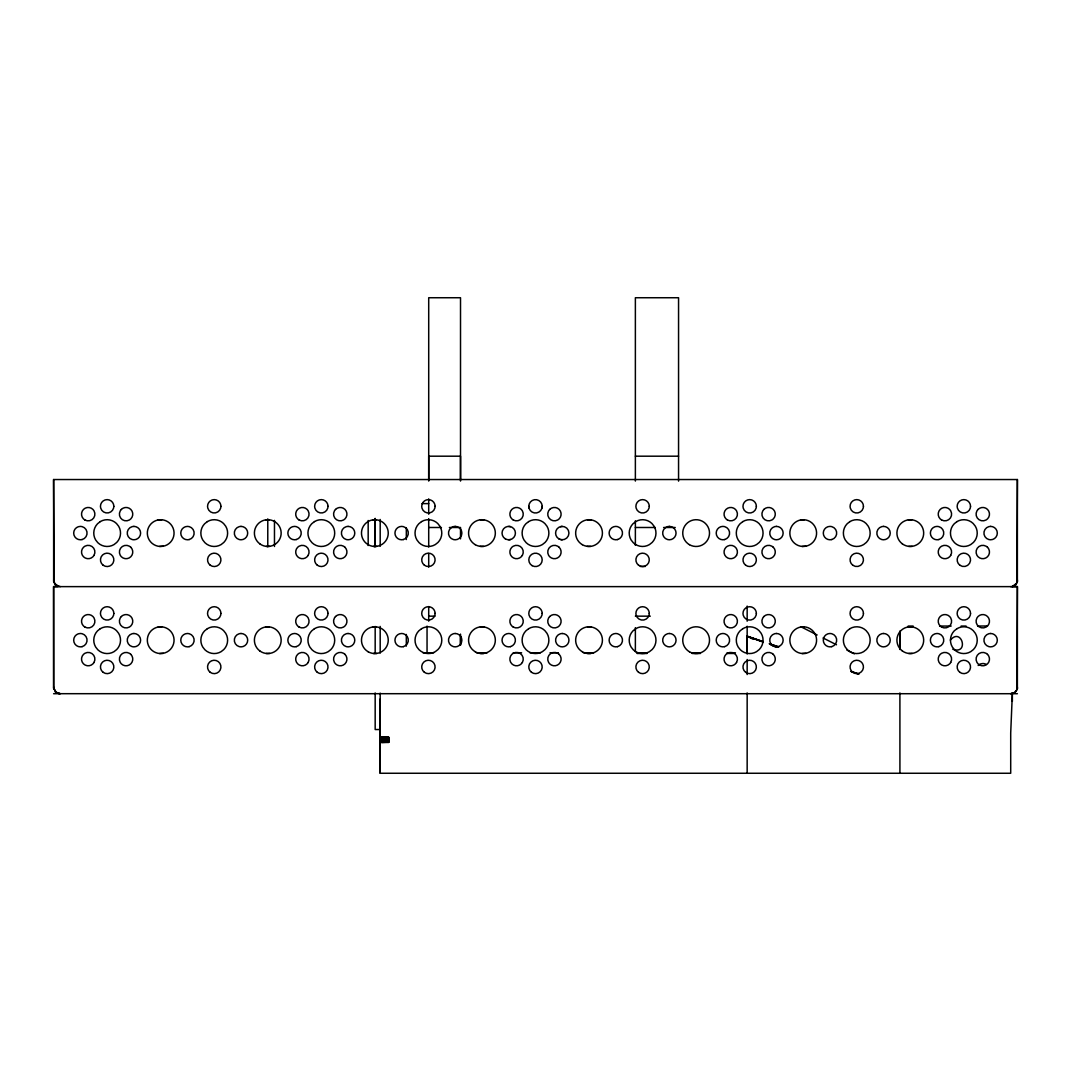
<?xml version="1.0" encoding="UTF-8"?>
<svg xmlns="http://www.w3.org/2000/svg" width="1071" height="1071" viewBox="0 0 1071 1071"><rect width="100%" height="100%" fill="white"/><g stroke="black" fill="none" stroke-linecap="round" stroke-linejoin="round"><path stroke-width="1.5" d="M1012.363 693.178L1010.703 733.1L1010.703 773.262L380.192 773.262L380.192 698.988M428.708 480.116L428.708 297.738L460.517 297.738L460.517 480.116M460.503 645.331L460.517 634.112M747.156 653.966L747.156 626.227M747.156 621.207L747.17 606.092M1012.349 692.977L1012.363 701.358M1016.526 690.393L1014.063 692.857L1010.703 693.713L1015.027 692.642L1017.37 688.854L1017.396 586.627L1010.703 586.627M1012.523 586.613L1015.723 584.953L1017.37 581.754L1017.396 479.54L53.604 479.54L54.086 582.517M1017.396 479.54L1016.915 582.517M53.604 687.033L55.29 692.027L60.297 693.713L56.187 692.375L53.644 687.903L53.604 586.627L1017.396 586.627L1016.915 689.604M53.604 579.933L55.29 584.94L60.297 586.627M1017.37 581.754L1017.396 579.933M1017.37 688.854L1017.396 687.033M541.966 508.042L542.194 506.315A6.694 6.694 0 0 0 532.153 500.518A6.694 6.694 0 0 0 532.153 512.112A6.694 6.694 0 0 0 542.194 506.315M1016.526 583.307L1012.443 586.426M950.338 640.11C961.798 626.763 969.375 655.077 952.788 649.254M987.516 625.973L986.123 627.044A6.694 6.694 0 0 1 976.98 617.9L978.051 616.508A6.694 6.694 0 0 1 987.516 616.508A6.694 6.694 0 0 1 987.516 625.973L977.636 626.053M381.905 737.772L388.599 737.799L381.905 737.839L388.599 737.799L381.905 738.321L388.599 738.361L381.905 739.017L388.599 739.057L381.905 739.793L388.599 739.833L381.905 740.57L388.599 740.597L381.905 741.279L388.599 741.293L381.905 741.828L388.599 742.31M560.535 526.624L562.275 526.397M508.725 539.784L510.452 539.556M386.096 737.357L381.905 737.29L381.905 742.31L388.599 742.19L381.49 742.39M158.053 519.971L161.534 519.73A13.388 13.388 0 0 1 163.06 546.264L159.566 546.424M163.328 546.21L159.847 546.451A13.388 13.388 0 0 1 158.321 519.917L161.815 519.756M800.573 519.971L804.067 519.73A13.388 13.388 0 0 1 805.579 546.264L802.085 546.424M805.861 546.21L802.366 546.451A13.388 13.388 0 0 1 800.854 519.917L804.334 519.756M158.053 627.057L161.534 626.816A13.388 13.388 0 0 1 163.06 653.35L159.566 653.511M163.328 653.297L159.847 653.538A13.388 13.388 0 0 1 158.321 627.004L161.815 626.843M800.573 627.057L804.067 626.816A13.388 13.388 0 0 1 805.579 653.35L802.085 653.511M805.861 653.297L802.366 653.538A13.388 13.388 0 0 1 800.854 627.004L804.334 626.843M388.599 737.209L381.49 737.209L381.49 742.511L388.599 742.444L388.599 737.076L381.49 737.37L388.599 737.504L381.49 737.879L388.599 737.932L381.49 738.2L388.599 738.481L381.49 738.963L388.599 739.124L381.49 739.793L388.599 739.793M381.905 737.41L383.579 737.33M381.49 739.378L388.599 739.124L381.49 739.191M372.842 519.85L376.336 519.783M373.404 546.397L376.885 546.317M372.842 626.95L376.336 626.87M373.404 653.484L376.885 653.404M265.862 519.837L269.356 519.796M908.382 519.837L911.876 519.796M266.197 546.384L269.691 546.33M908.73 546.384L912.224 546.33M265.862 626.923L269.356 626.883M908.382 626.923L911.876 626.883M266.197 653.471L269.691 653.417M908.73 653.471L912.224 653.417M388.599 737.504L381.49 737.598L388.599 737.678M381.49 738.562L388.599 738.481M57.968 586.6L53.604 586.627L53.644 688.84M53.604 693.713L59.414 693.673M635.371 456.192L678.559 456.192M422.094 503.611L428.708 503.611M428.708 527.494L441.426 527.494M449.378 527.494L460.517 527.494L460.517 538.86M635.371 527.494L655.305 527.494M663.605 527.494L675.225 527.494M640.351 566.465L645.331 566.465M428.708 616.16L435.067 616.16M635.371 616.16L650.311 616.16M908.181 626.053L913.135 626.053M939.602 626.053L951.168 626.053M961.089 626.053L966.055 626.053M423.032 652.788L433.742 652.775M476.501 652.788L487.158 652.788M513.25 652.788L521.604 652.788M529.958 652.788L540.453 652.788M550.012 652.788L558.366 652.788M583.427 652.788L593.736 652.788M637.044 652.788L647.045 652.788M692.027 652.788L700.447 652.788M727.115 652.788L735.469 652.788M637.044 653.471L647.045 653.471M692.107 653.471L700.447 653.471M727.142 653.471L733.809 653.471M58.477 693.687L1017.396 693.713M380.192 729.538L375.171 729.538L375.171 692.964M381.49 737.343L388.599 737.357M381.49 738.106L388.599 738.106L381.905 738.227M381.49 738.615L388.599 738.615L381.905 738.709M381.49 740.409L388.599 740.356M381.49 740.637L388.599 740.637M381.49 741.038L388.599 740.971M381.49 741.4L388.599 741.36M381.49 741.721L388.599 741.721M480.357 519.796L483.851 519.837M480.049 546.344L483.543 546.384M480.357 626.883L483.851 626.923M480.049 653.43L483.543 653.471M587.524 519.783L591.018 519.85M587.055 546.33L590.549 546.384M587.524 626.87L591.018 626.937M587.055 653.417L590.549 653.471M381.49 737.209L385.761 737.384M508.725 526.397L510.452 526.624M560.535 539.556L562.275 539.784M58.557 586.426L54.46 583.307M753.154 639.213L747.156 636.254L762.913 641.583L747.156 636.254L747.156 653.471M851.11 671.477L858.982 674.141L851.097 671.437M747.156 636.254L762.847 642.011M770.678 644.889L776.957 647.192M800.76 626.669L817.146 634.969M823.104 637.981L836.491 644.782M846.92 650.07L854.363 653.846M528.806 506.315L529.034 508.042M899.921 632.573L899.921 647.245M427.048 626.107L427.048 653.35M53.604 479.54L53.644 581.754M899.908 631.073L899.908 649.481M899.908 692.977L899.921 773.262M747.156 659.482L747.156 674.543M747.156 692.95L747.156 773.262M678.559 481.12L678.559 297.738L635.371 297.738L635.371 481.066M635.371 520.867L635.371 545.353M635.371 627.713L635.371 651.744M460.517 481.066L460.517 456.192L428.708 456.192L428.708 481.066M460.517 636.147L460.517 644.635M428.708 498.925L428.708 514.227M428.708 518.632L428.708 547.013M428.708 553.479L428.708 567.054M428.708 606.547L428.708 621.167M406.324 527.869L406.324 539.53M406.324 634.46L406.324 646.121M380.192 519.475L380.192 546.317M380.192 626.415L380.192 653.109M380.192 693.165L380.192 773.262M375.171 518.377L375.171 546.638M375.171 626.455L375.171 653.056M374.863 518.886L374.863 546.759M368.17 520.493L368.17 545.527M274.471 520.399L274.471 546.478M267.777 518.886L267.777 546.759M978.171 665.493A6.694 6.694 0 0 1 981.17 663.766L982.91 663.538A6.694 6.694 0 0 1 986.257 664.435M113.834 506.315L113.606 508.042A6.694 6.694 0 0 1 100.687 508.042L100.446 506.315A6.694 6.694 0 0 1 107.14 499.622A6.694 6.694 0 0 1 113.834 506.315M113.834 613.402L113.606 615.142A6.694 6.694 0 0 1 100.687 615.142L100.446 613.402A6.694 6.694 0 0 1 107.14 606.708A6.694 6.694 0 0 1 113.834 613.402M220.921 506.315L220.693 508.042A6.694 6.694 0 0 1 207.774 508.042L207.546 506.315A6.694 6.694 0 0 1 214.24 499.622A6.694 6.694 0 0 1 220.921 506.315M220.921 613.402L220.693 615.142A6.694 6.694 0 0 1 207.774 615.142L207.546 613.402A6.694 6.694 0 0 1 214.24 606.708A6.694 6.694 0 0 1 220.921 613.402M328.021 506.315L327.78 508.042A6.694 6.694 0 0 1 314.861 508.042L314.633 506.315A6.694 6.694 0 0 1 321.327 499.622A6.694 6.694 0 0 1 328.021 506.315M328.021 613.402L327.78 615.142A6.694 6.694 0 0 1 314.861 615.142L314.633 613.402A6.694 6.694 0 0 1 321.327 606.708A6.694 6.694 0 0 1 328.021 613.402M435.107 506.315L434.88 508.042A6.694 6.694 0 0 1 421.947 508.042L421.72 506.315A6.694 6.694 0 0 1 428.413 499.622A6.694 6.694 0 0 1 435.107 506.315M435.107 613.402L434.88 615.142A6.694 6.694 0 0 1 421.947 615.142L421.72 613.402A6.694 6.694 0 0 1 428.413 606.708A6.694 6.694 0 0 1 435.107 613.402M542.194 613.402L541.966 615.142A6.694 6.694 0 0 1 529.034 615.142L528.806 613.402A6.694 6.694 0 0 1 535.5 606.708A6.694 6.694 0 0 1 542.194 613.402M649.28 506.315L649.053 508.042A6.694 6.694 0 0 1 636.12 508.042L635.893 506.315A6.694 6.694 0 0 1 642.587 499.622A6.694 6.694 0 0 1 649.28 506.315M649.28 613.402L649.053 615.142A6.694 6.694 0 0 1 636.12 615.142L635.893 613.402A6.694 6.694 0 0 1 642.587 606.708A6.694 6.694 0 0 1 649.28 613.402M756.367 506.315L756.139 508.042A6.694 6.694 0 0 1 743.207 508.042L742.979 506.315A6.694 6.694 0 0 1 749.673 499.622A6.694 6.694 0 0 1 756.367 506.315M756.367 613.402L756.139 615.142A6.694 6.694 0 0 1 743.207 615.142L742.979 613.402A6.694 6.694 0 0 1 749.673 606.708A6.694 6.694 0 0 1 756.367 613.402M863.454 506.315L863.226 508.042A6.694 6.694 0 0 1 850.294 508.042L850.066 506.315A6.694 6.694 0 0 1 856.76 499.622A6.694 6.694 0 0 1 863.454 506.315M863.454 613.402L863.226 615.142A6.694 6.694 0 0 1 850.294 615.142L850.066 613.402A6.694 6.694 0 0 1 856.76 606.708A6.694 6.694 0 0 1 863.454 613.402M970.54 506.315L970.313 508.042A6.694 6.694 0 0 1 957.38 508.042L957.153 506.315A6.694 6.694 0 0 1 963.846 499.622A6.694 6.694 0 0 1 970.54 506.315M970.54 613.402L970.313 615.142A6.694 6.694 0 0 1 957.38 615.142L957.153 613.402A6.694 6.694 0 0 1 963.846 606.708A6.694 6.694 0 0 1 970.54 613.402M121.344 509.421L120.287 510.813A6.694 6.694 0 0 0 129.417 519.957L130.809 518.886A6.694 6.694 0 0 0 130.809 509.421A6.694 6.694 0 0 0 121.344 509.421M94.007 555.367L92.949 556.746A6.694 6.694 0 0 1 83.484 556.746A6.694 6.694 0 0 1 83.484 547.281L84.863 546.223A6.694 6.694 0 0 1 94.007 555.367M121.344 616.508L120.287 617.9A6.694 6.694 0 0 0 129.417 627.044L130.809 625.973A6.694 6.694 0 0 0 130.809 616.508A6.694 6.694 0 0 0 121.344 616.508M94.007 662.454L92.949 663.846A6.694 6.694 0 0 1 83.484 663.846A6.694 6.694 0 0 1 83.484 654.368L84.863 653.31A6.694 6.694 0 0 1 94.007 662.454M335.518 509.421L334.46 510.813A6.694 6.694 0 0 0 343.604 519.957L344.982 518.886A6.694 6.694 0 0 0 344.982 509.421A6.694 6.694 0 0 0 335.518 509.421M308.18 555.367L307.123 556.746A6.694 6.694 0 0 1 297.658 556.746A6.694 6.694 0 0 1 297.658 547.281L299.05 546.223A6.694 6.694 0 0 1 308.18 555.367M335.518 616.508L334.46 617.9A6.694 6.694 0 0 0 343.604 627.044L344.982 625.973A6.694 6.694 0 0 0 344.982 616.508A6.694 6.694 0 0 0 335.518 616.508M308.18 662.454L307.123 663.846A6.694 6.694 0 0 1 297.658 663.846A6.694 6.694 0 0 1 297.658 654.368L299.05 653.31A6.694 6.694 0 0 1 308.18 662.454M549.691 509.421L548.633 510.813A6.694 6.694 0 0 0 557.777 519.957L559.156 518.886A6.694 6.694 0 0 0 559.156 509.421A6.694 6.694 0 0 0 549.691 509.421M522.367 555.367L521.296 556.746A6.694 6.694 0 0 1 511.831 556.746A6.694 6.694 0 0 1 511.831 547.281L513.223 546.223A6.694 6.694 0 0 1 522.367 555.367M549.691 616.508L548.633 617.9A6.694 6.694 0 0 0 557.777 627.044L559.156 625.973A6.694 6.694 0 0 0 559.156 616.508A6.694 6.694 0 0 0 549.691 616.508M522.367 662.454L521.296 663.846A6.694 6.694 0 0 1 511.831 663.846A6.694 6.694 0 0 1 511.831 654.368L513.223 653.31A6.694 6.694 0 0 1 522.367 662.454M763.864 509.421L762.806 510.813A6.694 6.694 0 0 0 771.95 519.957L773.329 518.886A6.694 6.694 0 0 0 773.329 509.421A6.694 6.694 0 0 0 763.864 509.421M736.54 555.367L735.469 556.746A6.694 6.694 0 0 1 726.004 556.746A6.694 6.694 0 0 1 726.004 547.281L727.396 546.223A6.694 6.694 0 0 1 736.54 555.367M763.864 616.508L762.806 617.9A6.694 6.694 0 0 0 771.95 627.044L773.329 625.973A6.694 6.694 0 0 0 773.329 616.508A6.694 6.694 0 0 0 763.864 616.508M736.54 662.454L735.469 663.846A6.694 6.694 0 0 1 726.004 663.846A6.694 6.694 0 0 1 726.004 654.368L727.396 653.31A6.694 6.694 0 0 1 736.54 662.454M978.051 509.421L976.98 510.813A6.694 6.694 0 0 0 986.123 519.957L987.516 518.886A6.694 6.694 0 0 0 987.516 509.421A6.694 6.694 0 0 0 978.051 509.421M950.713 555.367L949.656 556.746A6.694 6.694 0 0 1 940.177 556.746A6.694 6.694 0 0 1 940.177 547.281L941.57 546.223A6.694 6.694 0 0 1 950.713 555.367M950.713 662.454L949.656 663.846A6.694 6.694 0 0 1 940.177 663.846A6.694 6.694 0 0 1 940.177 654.368L941.57 653.31A6.694 6.694 0 0 1 950.713 662.454M100.286 521.59L97.541 523.759A13.388 13.388 0 0 0 95.654 539.945L97.822 542.689A13.388 13.388 0 0 0 114.008 544.59L116.739 542.421A13.388 13.388 0 0 0 118.64 526.236L116.471 523.491A13.388 13.388 0 0 0 100.286 521.59M207.372 521.59L204.628 523.759A13.388 13.388 0 0 0 202.74 539.945L204.909 542.689A13.388 13.388 0 0 0 221.095 544.59L223.839 542.421A13.388 13.388 0 0 0 225.727 526.236L223.558 523.491A13.388 13.388 0 0 0 207.372 521.59M100.286 628.677L97.541 630.846A13.388 13.388 0 0 0 95.654 647.031L97.822 649.776A13.388 13.388 0 0 0 114.008 651.677L116.739 649.508A13.388 13.388 0 0 0 118.64 633.322L116.471 630.578A13.388 13.388 0 0 0 100.286 628.677M314.459 521.59L311.728 523.759A13.388 13.388 0 0 0 309.827 539.945L311.996 542.689A13.388 13.388 0 0 0 328.181 544.59L330.926 542.421A13.388 13.388 0 0 0 332.813 526.236L330.644 523.491A13.388 13.388 0 0 0 314.459 521.59M207.372 628.677L204.628 630.846A13.388 13.388 0 0 0 202.74 647.031L204.909 649.776A13.388 13.388 0 0 0 221.095 651.677L223.839 649.508A13.388 13.388 0 0 0 225.727 633.322L223.558 630.578A13.388 13.388 0 0 0 207.372 628.677M421.546 521.59L418.815 523.759A13.388 13.388 0 0 0 416.914 539.945L419.082 542.689A13.388 13.388 0 0 0 435.268 544.59L438.012 542.421A13.388 13.388 0 0 0 439.9 526.236L437.744 523.491A13.388 13.388 0 0 0 421.546 521.59M314.459 628.677L311.728 630.846A13.388 13.388 0 0 0 309.827 647.031L311.996 649.776A13.388 13.388 0 0 0 328.181 651.677L330.926 649.508A13.388 13.388 0 0 0 332.813 633.322L330.644 630.578A13.388 13.388 0 0 0 314.459 628.677M528.646 521.59L525.901 523.759A13.388 13.388 0 0 0 524 539.945L526.169 542.689A13.388 13.388 0 0 0 542.354 544.59L545.099 542.421A13.388 13.388 0 0 0 546.986 526.236L544.831 523.491A13.388 13.388 0 0 0 528.646 521.59M421.546 628.677L418.815 630.846A13.388 13.388 0 0 0 416.914 647.031L419.082 649.776A13.388 13.388 0 0 0 435.268 651.677L438.012 649.508A13.388 13.388 0 0 0 439.9 633.322L437.744 630.578A13.388 13.388 0 0 0 421.546 628.677M635.732 521.59L632.988 523.759A13.388 13.388 0 0 0 631.087 539.945L633.256 542.689A13.388 13.388 0 0 0 649.441 544.59L652.185 542.421A13.388 13.388 0 0 0 654.086 526.236L651.918 523.491A13.388 13.388 0 0 0 635.732 521.59M528.646 628.677L525.901 630.846A13.388 13.388 0 0 0 524 647.031L526.169 649.776A13.388 13.388 0 0 0 542.354 651.677L545.099 649.508A13.388 13.388 0 0 0 546.986 633.322L544.831 630.578A13.388 13.388 0 0 0 528.646 628.677M742.819 521.59L740.074 523.759A13.388 13.388 0 0 0 738.173 539.945L740.342 542.689A13.388 13.388 0 0 0 756.528 544.59L759.272 542.421A13.388 13.388 0 0 0 761.173 526.236L759.004 523.491A13.388 13.388 0 0 0 742.819 521.59M635.732 628.677L632.988 630.846A13.388 13.388 0 0 0 631.087 647.031L633.256 649.776A13.388 13.388 0 0 0 649.441 651.677L652.185 649.508A13.388 13.388 0 0 0 654.086 633.322L651.918 630.578A13.388 13.388 0 0 0 635.732 628.677M849.905 521.59L847.161 523.759A13.388 13.388 0 0 0 845.26 539.945L847.429 542.689A13.388 13.388 0 0 0 863.614 544.59L866.359 542.421A13.388 13.388 0 0 0 868.26 526.236L866.091 523.491A13.388 13.388 0 0 0 849.905 521.59M742.819 628.677L740.074 630.846A13.388 13.388 0 0 0 738.173 647.031L740.342 649.776A13.388 13.388 0 0 0 756.528 651.677L759.272 649.508A13.388 13.388 0 0 0 761.173 633.322L759.004 630.578A13.388 13.388 0 0 0 742.819 628.677M956.992 521.59L954.248 523.759A13.388 13.388 0 0 0 952.347 539.945L954.515 542.689A13.388 13.388 0 0 0 970.701 544.59L973.445 542.421A13.388 13.388 0 0 0 975.346 526.236L973.178 523.491A13.388 13.388 0 0 0 956.992 521.59M849.905 628.677L847.161 630.846A13.388 13.388 0 0 0 845.26 647.031L847.429 649.776A13.388 13.388 0 0 0 863.614 651.677L866.359 649.508A13.388 13.388 0 0 0 868.26 633.322L866.091 630.578A13.388 13.388 0 0 0 849.905 628.677M956.992 628.677L954.248 630.846A13.388 13.388 0 0 0 952.347 647.031L954.515 649.776A13.388 13.388 0 0 0 970.701 651.677L973.445 649.508A13.388 13.388 0 0 0 975.346 633.322L973.178 630.578A13.388 13.388 0 0 0 956.992 628.677M133.915 526.397L132.188 526.624A6.694 6.694 0 0 0 132.188 539.556L133.915 539.784A6.694 6.694 0 0 0 140.609 533.09A6.694 6.694 0 0 0 133.915 526.397M82.106 539.556L80.379 539.784A6.694 6.694 0 0 1 73.685 533.09A6.694 6.694 0 0 1 80.379 526.397L82.106 526.624A6.694 6.694 0 0 1 82.106 539.556M241.002 526.397L239.275 526.624A6.694 6.694 0 0 0 239.275 539.556L241.002 539.784A6.694 6.694 0 0 0 247.696 533.09A6.694 6.694 0 0 0 241.002 526.397M189.192 539.556L187.465 539.784A6.694 6.694 0 0 1 180.771 533.09A6.694 6.694 0 0 1 187.465 526.397L189.192 526.624A6.694 6.694 0 0 1 189.192 539.556M348.088 526.397L346.361 526.624A6.694 6.694 0 0 0 346.361 539.556L348.088 539.784A6.694 6.694 0 0 0 354.782 533.09A6.694 6.694 0 0 0 348.088 526.397M296.279 539.556L294.552 539.784A6.694 6.694 0 0 1 287.858 533.09A6.694 6.694 0 0 1 294.552 526.397L296.279 526.624A6.694 6.694 0 0 1 296.279 539.556M455.175 526.397L453.448 526.624A6.694 6.694 0 0 0 453.448 539.556L455.175 539.784A6.694 6.694 0 0 0 461.869 533.09A6.694 6.694 0 0 0 455.175 526.397M403.365 539.556L401.638 539.784A6.694 6.694 0 0 1 394.945 533.09A6.694 6.694 0 0 1 401.638 526.397L403.365 526.624A6.694 6.694 0 0 1 403.365 539.556M669.362 526.397L667.621 526.624A6.694 6.694 0 0 0 667.621 539.556L669.362 539.784A6.694 6.694 0 0 0 676.055 533.09A6.694 6.694 0 0 0 669.362 526.397M617.539 539.556L615.812 539.784A6.694 6.694 0 0 1 609.118 533.09A6.694 6.694 0 0 1 615.812 526.397L617.539 526.624A6.694 6.694 0 0 1 617.539 539.556M776.448 526.397L774.708 526.624A6.694 6.694 0 0 0 774.708 539.556L776.448 539.784A6.694 6.694 0 0 0 783.142 533.09A6.694 6.694 0 0 0 776.448 526.397M724.639 539.556L722.898 539.784A6.694 6.694 0 0 1 716.204 533.09A6.694 6.694 0 0 1 722.898 526.397L724.639 526.624A6.694 6.694 0 0 1 724.639 539.556M883.535 526.397L881.794 526.624A6.694 6.694 0 0 0 881.794 539.556L883.535 539.784A6.694 6.694 0 0 0 890.229 533.09A6.694 6.694 0 0 0 883.535 526.397M831.725 539.556L829.985 539.784A6.694 6.694 0 0 1 823.291 533.09A6.694 6.694 0 0 1 829.985 526.397L831.725 526.624A6.694 6.694 0 0 1 831.725 539.556M133.915 633.483L132.188 633.711A6.694 6.694 0 0 0 132.188 646.643L133.915 646.871A6.694 6.694 0 0 0 140.609 640.177A6.694 6.694 0 0 0 133.915 633.483M990.621 526.397L988.881 526.624A6.694 6.694 0 0 0 988.881 539.556L990.621 539.784A6.694 6.694 0 0 0 997.315 533.09A6.694 6.694 0 0 0 990.621 526.397M82.106 646.643L80.379 646.871A6.694 6.694 0 0 1 73.685 640.177A6.694 6.694 0 0 1 80.379 633.483L82.106 633.711A6.694 6.694 0 0 1 82.106 646.643M938.812 539.556L937.071 539.784A6.694 6.694 0 0 1 930.378 533.09A6.694 6.694 0 0 1 937.071 526.397L938.812 526.624A6.694 6.694 0 0 1 938.812 539.556M241.002 633.483L239.275 633.711A6.694 6.694 0 0 0 239.275 646.643L241.002 646.871A6.694 6.694 0 0 0 247.696 640.177A6.694 6.694 0 0 0 241.002 633.483M189.192 646.643L187.465 646.871A6.694 6.694 0 0 1 180.771 640.177A6.694 6.694 0 0 1 187.465 633.483L189.192 633.711A6.694 6.694 0 0 1 189.192 646.643M348.088 633.483L346.361 633.711A6.694 6.694 0 0 0 346.361 646.643L348.088 646.871A6.694 6.694 0 0 0 354.782 640.177A6.694 6.694 0 0 0 348.088 633.483M296.279 646.643L294.552 646.871A6.694 6.694 0 0 1 287.858 640.177A6.694 6.694 0 0 1 294.552 633.483L296.279 633.711A6.694 6.694 0 0 1 296.279 646.643M455.175 633.483L453.448 633.711A6.694 6.694 0 0 0 453.448 646.643L455.175 646.871A6.694 6.694 0 0 0 461.869 640.177A6.694 6.694 0 0 0 455.175 633.483M403.365 646.643L401.638 646.871A6.694 6.694 0 0 1 394.945 640.177A6.694 6.694 0 0 1 401.638 633.483L403.365 633.711A6.694 6.694 0 0 1 403.365 646.643M562.275 633.483L560.535 633.711A6.694 6.694 0 0 0 560.535 646.643L562.275 646.871A6.694 6.694 0 0 0 568.955 640.177A6.694 6.694 0 0 0 562.275 633.483M510.452 646.643L508.725 646.871A6.694 6.694 0 0 1 502.031 640.177A6.694 6.694 0 0 1 508.725 633.483L510.452 633.711A6.694 6.694 0 0 1 510.452 646.643M669.362 633.483L667.621 633.711A6.694 6.694 0 0 0 667.621 646.643L669.362 646.871A6.694 6.694 0 0 0 676.055 640.177A6.694 6.694 0 0 0 669.362 633.483M617.539 646.643L615.812 646.871A6.694 6.694 0 0 1 609.118 640.177A6.694 6.694 0 0 1 615.812 633.483L617.539 633.711A6.694 6.694 0 0 1 617.539 646.643M776.448 633.483L774.708 633.711A6.694 6.694 0 0 0 774.708 646.643L776.448 646.871A6.694 6.694 0 0 0 783.142 640.177A6.694 6.694 0 0 0 776.448 633.483M724.639 646.643L722.898 646.871A6.694 6.694 0 0 1 716.204 640.177A6.694 6.694 0 0 1 722.898 633.483L724.639 633.711A6.694 6.694 0 0 1 724.639 646.643M883.535 633.483L881.794 633.711A6.694 6.694 0 0 0 881.794 646.643L883.535 646.871A6.694 6.694 0 0 0 890.229 640.177A6.694 6.694 0 0 0 883.535 633.483M831.725 646.643L829.985 646.871A6.694 6.694 0 0 1 823.291 640.177A6.694 6.694 0 0 1 829.985 633.483L831.725 633.711A6.694 6.694 0 0 1 831.725 646.643M990.621 633.483L988.881 633.711A6.694 6.694 0 0 0 988.881 646.643L990.621 646.871A6.694 6.694 0 0 0 997.315 640.177A6.694 6.694 0 0 0 990.621 633.483M938.812 646.643L937.071 646.871A6.694 6.694 0 0 1 930.378 640.177A6.694 6.694 0 0 1 937.071 633.483L938.812 633.711A6.694 6.694 0 0 1 938.812 646.643M388.599 741.922L381.49 741.922L388.599 742.056M778.657 646.924L769.206 643.725L778.657 646.911M987.516 547.281L986.123 546.223A6.694 6.694 0 0 0 976.98 555.367L978.051 556.746A6.694 6.694 0 0 0 987.516 556.746A6.694 6.694 0 0 0 987.516 547.281M941.57 519.957L940.177 518.886A6.694 6.694 0 0 1 940.177 509.421A6.694 6.694 0 0 1 949.656 509.421L950.713 510.813A6.694 6.694 0 0 1 941.57 519.957M987.516 654.368L986.123 653.31A6.694 6.694 0 0 0 976.98 662.454L978.051 663.846A6.694 6.694 0 0 0 987.516 663.846A6.694 6.694 0 0 0 987.516 654.368M941.57 627.044L940.177 625.973A6.694 6.694 0 0 1 940.177 616.508A6.694 6.694 0 0 1 949.656 616.508L950.713 617.9A6.694 6.694 0 0 1 941.57 627.044M773.329 547.281L771.95 546.223A6.694 6.694 0 0 0 762.806 555.367L763.864 556.746A6.694 6.694 0 0 0 773.329 556.746A6.694 6.694 0 0 0 773.329 547.281M727.396 519.957L726.004 518.886A6.694 6.694 0 0 1 726.004 509.421A6.694 6.694 0 0 1 735.469 509.421L736.54 510.813A6.694 6.694 0 0 1 727.396 519.957M773.329 654.368L771.95 653.31A6.694 6.694 0 0 0 762.806 662.454L763.864 663.846A6.694 6.694 0 0 0 773.329 663.846A6.694 6.694 0 0 0 773.329 654.368M727.396 627.044L726.004 625.973A6.694 6.694 0 0 1 726.004 616.508A6.694 6.694 0 0 1 735.469 616.508L736.54 617.9A6.694 6.694 0 0 1 727.396 627.044M559.156 547.281L557.777 546.223A6.694 6.694 0 0 0 548.633 555.367L549.691 556.746A6.694 6.694 0 0 0 559.156 556.746A6.694 6.694 0 0 0 559.156 547.281M513.223 519.957L511.831 518.886A6.694 6.694 0 0 1 511.831 509.421A6.694 6.694 0 0 1 521.296 509.421L522.367 510.813A6.694 6.694 0 0 1 513.223 519.957M559.156 654.368L557.777 653.31A6.694 6.694 0 0 0 548.633 662.454L549.691 663.846A6.694 6.694 0 0 0 559.156 663.846A6.694 6.694 0 0 0 559.156 654.368M513.223 627.044L511.831 625.973A6.694 6.694 0 0 1 511.831 616.508A6.694 6.694 0 0 1 521.296 616.508L522.367 617.9A6.694 6.694 0 0 1 513.223 627.044M344.982 547.281L343.604 546.223A6.694 6.694 0 0 0 334.46 555.367L335.518 556.746A6.694 6.694 0 0 0 344.982 556.746A6.694 6.694 0 0 0 344.982 547.281M299.05 519.957L297.658 518.886A6.694 6.694 0 0 1 297.658 509.421A6.694 6.694 0 0 1 307.123 509.421L308.18 510.813A6.694 6.694 0 0 1 299.05 519.957M344.982 654.368L343.604 653.31A6.694 6.694 0 0 0 334.46 662.454L335.518 663.846A6.694 6.694 0 0 0 344.982 663.846A6.694 6.694 0 0 0 344.982 654.368M299.05 627.044L297.658 625.973A6.694 6.694 0 0 1 297.658 616.508A6.694 6.694 0 0 1 307.123 616.508L308.18 617.9A6.694 6.694 0 0 1 299.05 627.044M130.809 547.281L129.417 546.223A6.694 6.694 0 0 0 120.287 555.367L121.344 556.746A6.694 6.694 0 0 0 130.809 556.746A6.694 6.694 0 0 0 130.809 547.281M84.863 519.957L83.484 518.886A6.694 6.694 0 0 1 83.484 509.421A6.694 6.694 0 0 1 92.949 509.421L94.007 510.813A6.694 6.694 0 0 1 84.863 519.957M130.809 654.368L129.417 653.31A6.694 6.694 0 0 0 120.287 662.454L121.344 663.846A6.694 6.694 0 0 0 130.809 663.846A6.694 6.694 0 0 0 130.809 654.368M84.863 627.044L83.484 625.973A6.694 6.694 0 0 1 83.484 616.508A6.694 6.694 0 0 1 92.949 616.508L94.007 617.9A6.694 6.694 0 0 1 84.863 627.044M505.378 538.887A6.694 6.694 0 0 0 515.419 533.09A6.694 6.694 0 0 0 505.378 527.293A6.694 6.694 0 0 0 505.378 538.887M558.928 538.887A6.694 6.694 0 0 0 568.955 533.09A6.694 6.694 0 0 0 558.928 527.293A6.694 6.694 0 0 0 558.928 538.887M532.153 565.662A6.694 6.694 0 0 0 542.194 559.865A6.694 6.694 0 0 0 532.153 554.068A6.694 6.694 0 0 0 532.153 565.662M368.17 651.77A13.388 13.388 0 0 0 388.251 640.177A13.388 13.388 0 0 0 368.17 628.583A13.388 13.388 0 0 0 368.17 651.77M317.284 672.293A6.694 6.694 0 0 0 327.967 667.769A6.694 6.694 0 0 0 318.716 660.78A6.694 6.694 0 0 0 317.284 672.293M103.111 672.293A6.694 6.694 0 0 0 113.794 667.769A6.694 6.694 0 0 0 104.543 660.78A6.694 6.694 0 0 0 103.111 672.293M259.771 650.9A13.388 13.388 0 0 0 281.071 641.757A13.388 13.388 0 0 0 262.489 627.874A13.388 13.388 0 0 0 259.771 650.9M210.197 672.293A6.694 6.694 0 0 0 220.88 667.769A6.694 6.694 0 0 0 211.63 660.78A6.694 6.694 0 0 0 210.197 672.293M902.291 650.9A13.388 13.388 0 0 0 923.59 641.757A13.388 13.388 0 0 0 905.022 627.874A13.388 13.388 0 0 0 902.291 650.9M475.256 651.77A13.388 13.388 0 0 0 495.338 640.177A13.388 13.388 0 0 0 475.256 628.583A13.388 13.388 0 0 0 475.256 651.77M424.37 672.293A6.694 6.694 0 0 0 435.054 667.769A6.694 6.694 0 0 0 425.803 660.78A6.694 6.694 0 0 0 424.37 672.293M531.457 672.293A6.694 6.694 0 0 0 542.14 667.769A6.694 6.694 0 0 0 532.889 660.78A6.694 6.694 0 0 0 531.457 672.293M745.63 672.293A6.694 6.694 0 0 0 756.313 667.769A6.694 6.694 0 0 0 747.063 660.78A6.694 6.694 0 0 0 745.63 672.293M689.429 651.77A13.388 13.388 0 0 0 709.511 640.177A13.388 13.388 0 0 0 689.429 628.583A13.388 13.388 0 0 0 689.429 651.77M582.343 651.77A13.388 13.388 0 0 0 602.424 640.177A13.388 13.388 0 0 0 582.343 628.583A13.388 13.388 0 0 0 582.343 651.77M852.73 672.293A6.694 6.694 0 0 0 863.4 667.769A6.694 6.694 0 0 0 854.149 660.78A6.694 6.694 0 0 0 852.73 672.293M959.817 672.293A6.694 6.694 0 0 0 970.487 667.769A6.694 6.694 0 0 0 961.236 660.78A6.694 6.694 0 0 0 959.817 672.293M638.544 672.293A6.694 6.694 0 0 0 649.227 667.769A6.694 6.694 0 0 0 639.976 660.78A6.694 6.694 0 0 0 638.544 672.293M368.17 544.684A13.388 13.388 0 0 0 388.251 533.09A13.388 13.388 0 0 0 368.17 521.497A13.388 13.388 0 0 0 368.17 544.684M475.256 544.684A13.388 13.388 0 0 0 495.338 533.09A13.388 13.388 0 0 0 475.256 521.497A13.388 13.388 0 0 0 475.256 544.684M424.37 565.193A6.694 6.694 0 0 0 435.054 560.682A6.694 6.694 0 0 0 425.803 553.694A6.694 6.694 0 0 0 424.37 565.193M317.284 565.193A6.694 6.694 0 0 0 327.967 560.682A6.694 6.694 0 0 0 318.716 553.694A6.694 6.694 0 0 0 317.284 565.193M103.111 565.193A6.694 6.694 0 0 0 113.794 560.682A6.694 6.694 0 0 0 104.543 553.694A6.694 6.694 0 0 0 103.111 565.193M259.771 543.814A13.388 13.388 0 0 0 281.071 534.657A13.388 13.388 0 0 0 262.489 520.787A13.388 13.388 0 0 0 259.771 543.814M210.197 565.193A6.694 6.694 0 0 0 220.88 560.682A6.694 6.694 0 0 0 211.63 553.694A6.694 6.694 0 0 0 210.197 565.193M745.63 565.193A6.694 6.694 0 0 0 756.313 560.682A6.694 6.694 0 0 0 747.063 553.694A6.694 6.694 0 0 0 745.63 565.193M689.429 544.684A13.388 13.388 0 0 0 709.511 533.09A13.388 13.388 0 0 0 689.429 521.497A13.388 13.388 0 0 0 689.429 544.684M582.343 544.684A13.388 13.388 0 0 0 602.424 533.09A13.388 13.388 0 0 0 582.343 521.497A13.388 13.388 0 0 0 582.343 544.684M902.291 543.814A13.388 13.388 0 0 0 923.59 534.657A13.388 13.388 0 0 0 905.022 520.787A13.388 13.388 0 0 0 902.291 543.814M852.73 565.193A6.694 6.694 0 0 0 863.4 560.682A6.694 6.694 0 0 0 854.149 553.694A6.694 6.694 0 0 0 852.73 565.193M959.817 565.193A6.694 6.694 0 0 0 970.487 560.682A6.694 6.694 0 0 0 961.236 553.694A6.694 6.694 0 0 0 959.817 565.193M638.544 565.193A6.694 6.694 0 0 0 649.227 560.682A6.694 6.694 0 0 0 639.976 553.694A6.694 6.694 0 0 0 638.544 565.193"/></g></svg>
